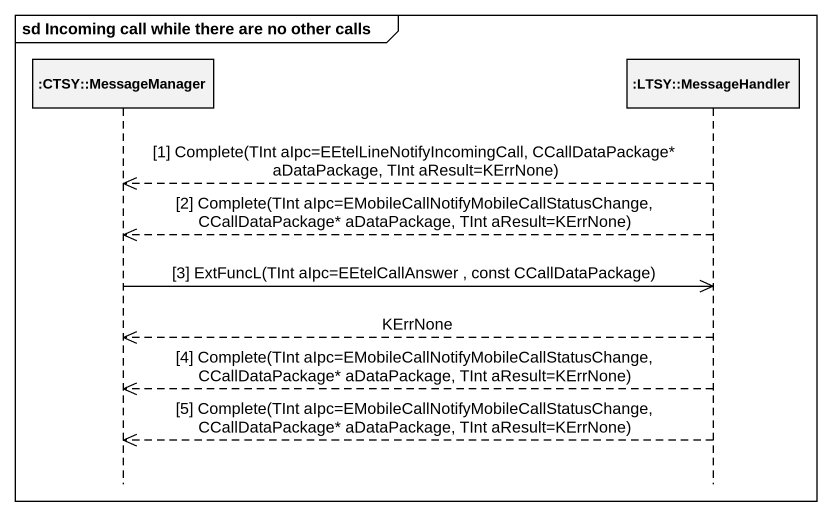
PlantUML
@startuml
mainframe sd Incoming call while there are no other calls
hide footbox
participant ":CTSY::MessageManager" as CTSY_MessageManager
participant ":LTSY::MessageHandler" as LTSY_MessageHandler

LTSY_MessageHandler -->> CTSY_MessageManager : [1] Complete(TInt aIpc=EEtelLineNotifyIncomingCall, CCallDataPackage* aDataPackage, TInt aResult=KErrNone)
LTSY_MessageHandler -->> CTSY_MessageManager : [2] Complete(TInt aIpc=EMobileCallNotifyMobileCallStatusChange, CCallDataPackage* aDataPackage, TInt aResult=KErrNone)
CTSY_MessageManager ->> LTSY_MessageHandler : [3] ExtFuncL(TInt aIpc=EEtelCallAnswer , const CCallDataPackage)
LTSY_MessageHandler -->> CTSY_MessageManager : KErrNone
LTSY_MessageHandler -->> CTSY_MessageManager : [4] Complete(TInt aIpc=EMobileCallNotifyMobileCallStatusChange, CCallDataPackage* aDataPackage, TInt aResult=KErrNone)
LTSY_MessageHandler -->> CTSY_MessageManager : [5] Complete(TInt aIpc=EMobileCallNotifyMobileCallStatusChange, CCallDataPackage* aDataPackage, TInt aResult=KErrNone)
@enduml
